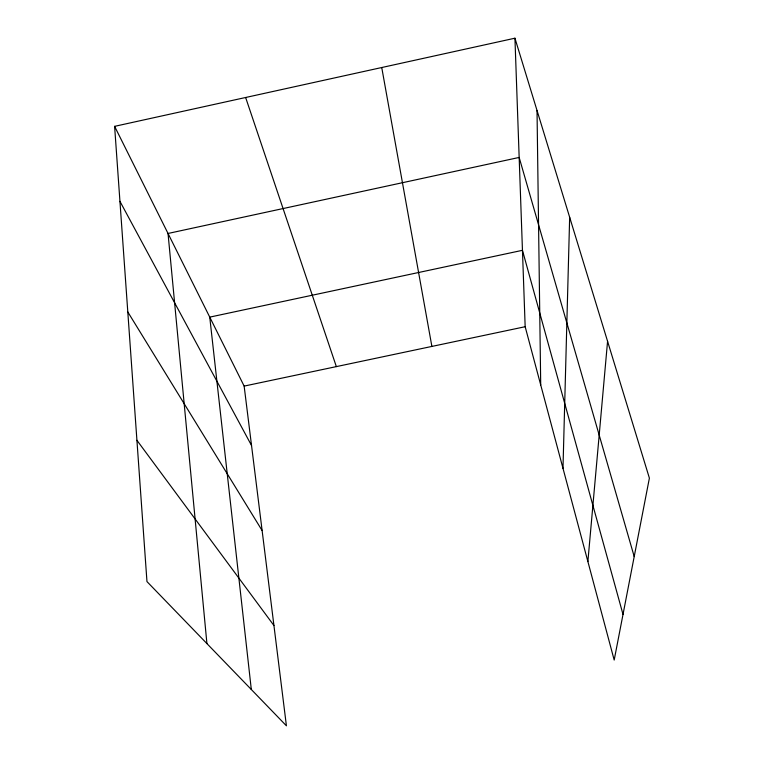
<?xml version="1.0" encoding="UTF-8"?>
<svg xmlns="http://www.w3.org/2000/svg" width="764" height="764" viewBox="0 0 764 764"><rect width="100%" height="100%" fill="white"/><g stroke="black" fill="none" stroke-linecap="round" stroke-linejoin="round"><path stroke-width="1.15" d="M562.982 468.322L569.658 217.234M587.879 561.54L607.571 341.288M114.61 126.347L244.146 386.097L286.414 725.8L146.965 581.585L114.61 126.347L514.936 38.2L649.39 478.121L614.189 660.039L525.164 326.715L514.936 38.2M244.146 386.097L525.164 326.715M136.918 440.293L273.942 625.525M127.798 311.951L262.119 530.541M119.938 201.333L251.537 445.498M245.636 97.496L336.351 366.615M634.206 556.574L519.157 157.441L168.032 233.469L206.92 643.584M623.013 614.428L522.452 250.315L209.747 317.127L251.308 689.491M381.742 67.528L431.889 346.426M537.025 110.474L540.711 384.932"/></g></svg>
